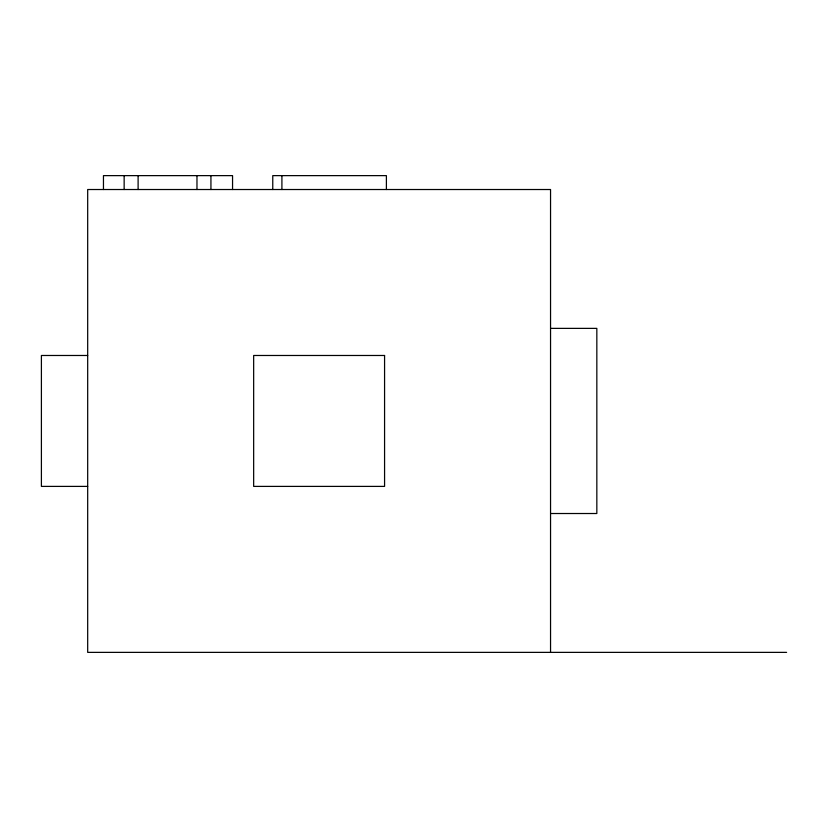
<?xml version="1.0" encoding="UTF-8"?>
<svg xmlns="http://www.w3.org/2000/svg" width="828" height="828" viewBox="0 0 828 828"><rect width="100%" height="100%" fill="white"/><g stroke="black" fill="none" stroke-linecap="round" stroke-linejoin="round"><path stroke-width="1.24" d="M550.548 328.374L596.833 328.374L596.833 513.515L550.548 513.515M87.685 355.481L41.4 355.481L41.4 486.398L87.685 486.398M786.6 652.371L87.685 652.371L87.685 189.519L550.548 189.519L550.548 652.371M386.397 189.519L386.397 175.629L272.764 175.629L272.764 189.519M281.913 175.629L281.913 189.519M232.554 189.519L232.554 175.629L103.459 175.629L103.459 189.519M210.933 175.629L210.933 189.519M196.971 175.629L196.971 189.519M138.11 175.629L138.11 189.519M124.148 175.629L124.148 189.519M384.575 355.481L253.658 355.481L253.658 486.398L384.575 486.398L384.575 355.481"/></g></svg>
